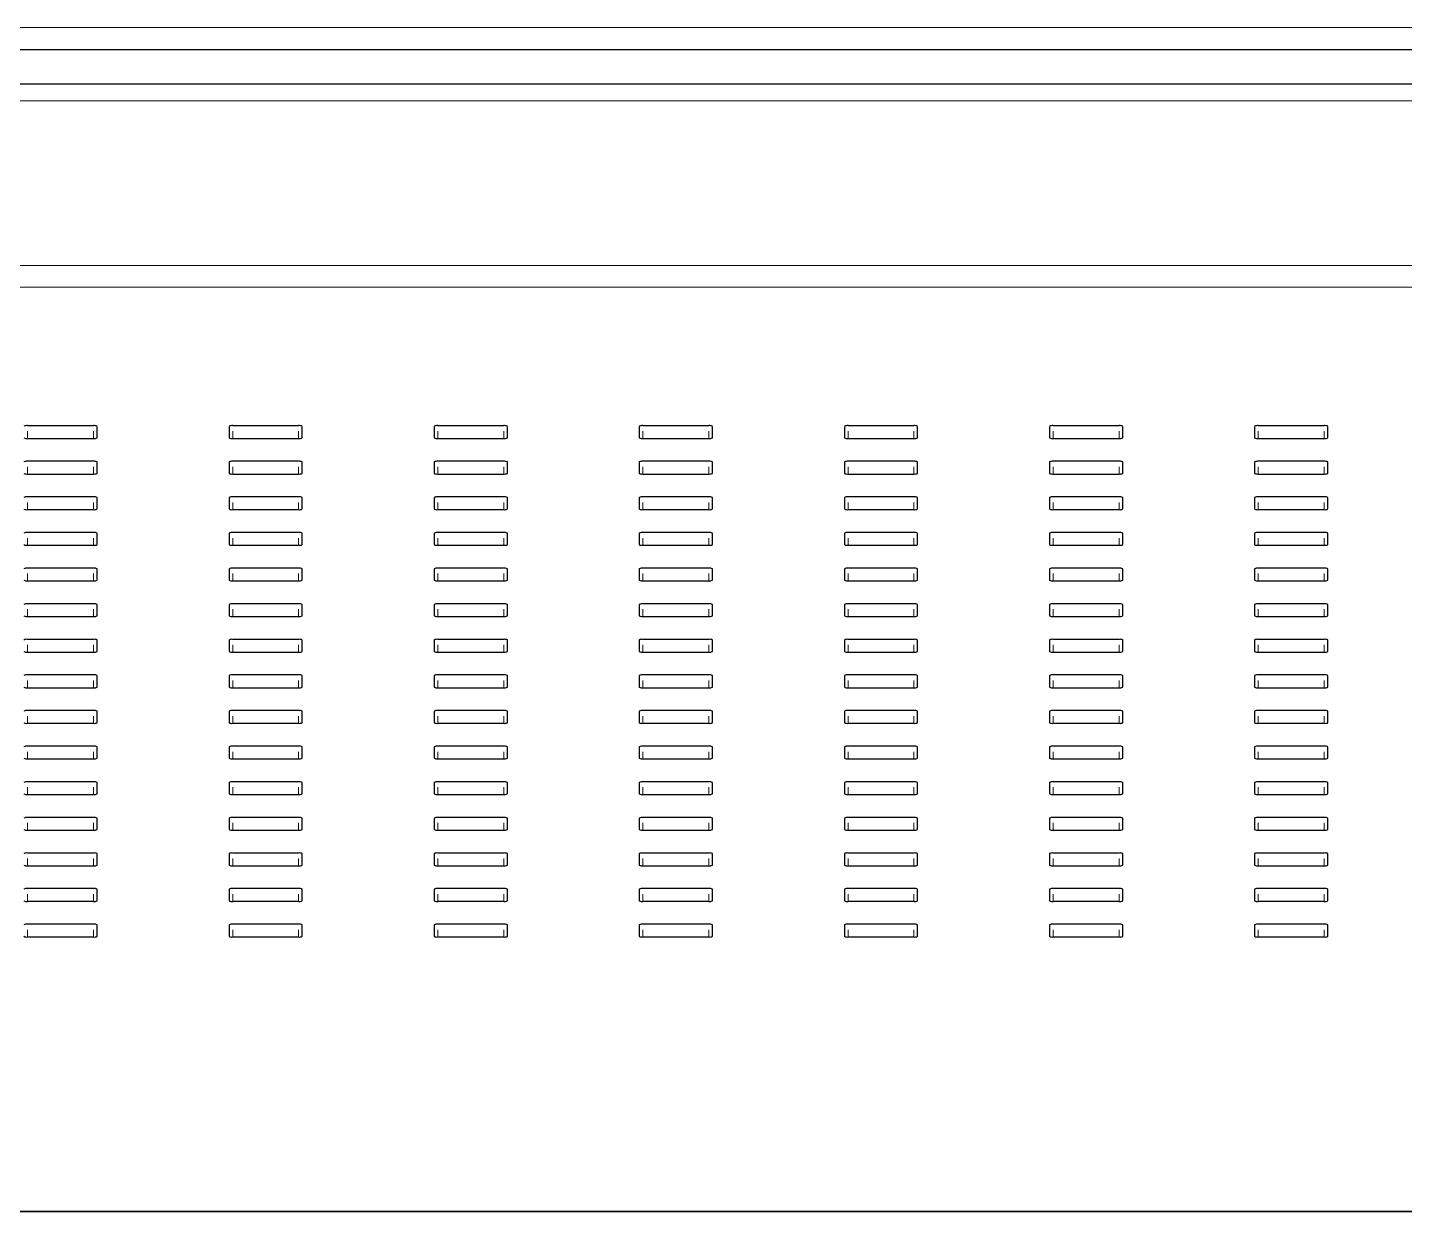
# Model space of a CAD drawing. Header units: millimetres. Extents: x -218071 to -203542, y 15363 to 51382.
# Drawn here: x -217779.16 to -217760.36, y 50530.42 to 50546.58 of the extents above; entities that cross this region are included whole.
import ezdxf

# ---------------------------------------------------------------- set-up
doc = ezdxf.new("R2010")
doc.units = ezdxf.units.MM
doc.header["$LTSCALE"] = 4
doc.layers.add('TPF-EQUIPEMENT', color=7, linetype='Continuous')

msp = doc.modelspace()

# ---------------------------------------------------------------- linework, layer by layer
at = {"layer": 'TPF-EQUIPEMENT', "color": 8, "linetype": 'Continuous', "lineweight": 18, "transparency": 33554671}
for p, q in [((-217796.206, 50546.581), (-217722.006, 50546.581)), ((-217796.556, 50545.581), (-217721.656, 50545.581)), ((-217796.556, 50543.332), (-217721.656, 50543.332)), ((-217796.556, 50543.037), (-217721.656, 50543.037)), ((-217779.156, 50541.069), (-217779.156, 50540.97)), ((-217778.256, 50541.069), (-217778.256, 50540.97)), ((-217776.356, 50541.069), (-217776.356, 50540.97)), ((-217775.456, 50541.069), (-217775.456, 50540.97)), ((-217773.556, 50541.069), (-217773.556, 50540.97)), ((-217772.656, 50541.069), (-217772.656, 50540.97)), ((-217770.756, 50541.069), (-217770.756, 50540.97)), ((-217769.856, 50541.069), (-217769.856, 50540.97)), ((-217767.956, 50541.069), (-217767.956, 50540.97)), ((-217767.056, 50541.069), (-217767.056, 50540.97)), ((-217765.156, 50541.069), (-217765.156, 50540.97)), ((-217764.256, 50541.069), (-217764.256, 50540.97)), ((-217762.356, 50541.069), (-217762.356, 50540.97)), ((-217761.456, 50541.069), (-217761.456, 50540.97)), ((-217779.156, 50540.583), (-217779.156, 50540.484)), ((-217778.256, 50540.583), (-217778.256, 50540.484)), ((-217776.356, 50540.583), (-217776.356, 50540.484)), ((-217775.456, 50540.583), (-217775.456, 50540.484)), ((-217773.556, 50540.583), (-217773.556, 50540.484)), ((-217772.656, 50540.583), (-217772.656, 50540.484)), ((-217770.756, 50540.583), (-217770.756, 50540.484)), ((-217769.856, 50540.583), (-217769.856, 50540.484)), ((-217767.956, 50540.583), (-217767.956, 50540.484)), ((-217767.056, 50540.583), (-217767.056, 50540.484)), ((-217765.156, 50540.583), (-217765.156, 50540.484)), ((-217764.256, 50540.583), (-217764.256, 50540.484)), ((-217762.356, 50540.583), (-217762.356, 50540.484)), ((-217761.456, 50540.583), (-217761.456, 50540.484)), ((-217779.156, 50540.096), (-217779.156, 50539.998)), ((-217778.256, 50540.096), (-217778.256, 50539.998)), ((-217776.356, 50540.096), (-217776.356, 50539.998)), ((-217775.456, 50540.096), (-217775.456, 50539.998)), ((-217773.556, 50540.096), (-217773.556, 50539.998)), ((-217772.656, 50540.096), (-217772.656, 50539.998)), ((-217770.756, 50540.096), (-217770.756, 50539.998)), ((-217769.856, 50540.096), (-217769.856, 50539.998)), ((-217767.956, 50540.096), (-217767.956, 50539.998)), ((-217767.056, 50540.096), (-217767.056, 50539.998)), ((-217765.156, 50540.096), (-217765.156, 50539.998)), ((-217764.256, 50540.096), (-217764.256, 50539.998)), ((-217762.356, 50540.096), (-217762.356, 50539.998)), ((-217761.456, 50540.096), (-217761.456, 50539.998)), ((-217779.156, 50539.61), (-217779.156, 50539.512)), ((-217778.256, 50539.61), (-217778.256, 50539.512)), ((-217776.356, 50539.61), (-217776.356, 50539.512)), ((-217775.456, 50539.61), (-217775.456, 50539.512)), ((-217773.556, 50539.61), (-217773.556, 50539.512)), ((-217772.656, 50539.61), (-217772.656, 50539.512)), ((-217770.756, 50539.61), (-217770.756, 50539.512)), ((-217769.856, 50539.61), (-217769.856, 50539.512)), ((-217767.956, 50539.61), (-217767.956, 50539.512)), ((-217767.056, 50539.61), (-217767.056, 50539.512)), ((-217765.156, 50539.61), (-217765.156, 50539.512)), ((-217764.256, 50539.61), (-217764.256, 50539.512)), ((-217762.356, 50539.61), (-217762.356, 50539.512)), ((-217761.456, 50539.61), (-217761.456, 50539.512)), ((-217779.156, 50539.124), (-217779.156, 50539.026)), ((-217778.256, 50539.124), (-217778.256, 50539.026)), ((-217776.356, 50539.124), (-217776.356, 50539.026)), ((-217775.456, 50539.124), (-217775.456, 50539.026)), ((-217773.556, 50539.124), (-217773.556, 50539.026)), ((-217772.656, 50539.124), (-217772.656, 50539.026)), ((-217770.756, 50539.124), (-217770.756, 50539.026)), ((-217769.856, 50539.124), (-217769.856, 50539.026)), ((-217767.956, 50539.124), (-217767.956, 50539.026)), ((-217767.056, 50539.124), (-217767.056, 50539.026)), ((-217765.156, 50539.124), (-217765.156, 50539.026)), ((-217764.256, 50539.124), (-217764.256, 50539.026)), ((-217762.356, 50539.124), (-217762.356, 50539.026)), ((-217761.456, 50539.124), (-217761.456, 50539.026)), ((-217779.156, 50538.638), (-217779.156, 50538.539)), ((-217778.256, 50538.638), (-217778.256, 50538.539)), ((-217776.356, 50538.638), (-217776.356, 50538.539)), ((-217775.456, 50538.638), (-217775.456, 50538.539)), ((-217773.556, 50538.638), (-217773.556, 50538.539)), ((-217772.656, 50538.638), (-217772.656, 50538.539)), ((-217770.756, 50538.638), (-217770.756, 50538.539)), ((-217769.856, 50538.638), (-217769.856, 50538.539)), ((-217767.956, 50538.638), (-217767.956, 50538.539)), ((-217767.056, 50538.638), (-217767.056, 50538.539)), ((-217765.156, 50538.638), (-217765.156, 50538.539)), ((-217764.256, 50538.638), (-217764.256, 50538.539)), ((-217762.356, 50538.638), (-217762.356, 50538.539)), ((-217761.456, 50538.638), (-217761.456, 50538.539)), ((-217779.156, 50538.152), (-217779.156, 50538.053)), ((-217778.256, 50538.152), (-217778.256, 50538.053)), ((-217776.356, 50538.152), (-217776.356, 50538.053)), ((-217775.456, 50538.152), (-217775.456, 50538.053)), ((-217773.556, 50538.152), (-217773.556, 50538.053)), ((-217772.656, 50538.152), (-217772.656, 50538.053)), ((-217770.756, 50538.152), (-217770.756, 50538.053)), ((-217769.856, 50538.152), (-217769.856, 50538.053)), ((-217767.956, 50538.152), (-217767.956, 50538.053)), ((-217767.056, 50538.152), (-217767.056, 50538.053)), ((-217765.156, 50538.152), (-217765.156, 50538.053)), ((-217764.256, 50538.152), (-217764.256, 50538.053)), ((-217762.356, 50538.152), (-217762.356, 50538.053)), ((-217761.456, 50538.152), (-217761.456, 50538.053)), ((-217779.156, 50537.665), (-217779.156, 50537.567)), ((-217778.256, 50537.665), (-217778.256, 50537.567)), ((-217776.356, 50537.665), (-217776.356, 50537.567)), ((-217775.456, 50537.665), (-217775.456, 50537.567)), ((-217773.556, 50537.665), (-217773.556, 50537.567)), ((-217772.656, 50537.665), (-217772.656, 50537.567)), ((-217770.756, 50537.665), (-217770.756, 50537.567)), ((-217769.856, 50537.665), (-217769.856, 50537.567)), ((-217767.956, 50537.665), (-217767.956, 50537.567)), ((-217767.056, 50537.665), (-217767.056, 50537.567)), ((-217765.156, 50537.665), (-217765.156, 50537.567)), ((-217764.256, 50537.665), (-217764.256, 50537.567)), ((-217762.356, 50537.665), (-217762.356, 50537.567)), ((-217761.456, 50537.665), (-217761.456, 50537.567)), ((-217779.156, 50537.179), (-217779.156, 50537.081)), ((-217778.256, 50537.179), (-217778.256, 50537.081)), ((-217776.356, 50537.179), (-217776.356, 50537.081)), ((-217775.456, 50537.179), (-217775.456, 50537.081)), ((-217773.556, 50537.179), (-217773.556, 50537.081)), ((-217772.656, 50537.179), (-217772.656, 50537.081)), ((-217770.756, 50537.179), (-217770.756, 50537.081)), ((-217769.856, 50537.179), (-217769.856, 50537.081)), ((-217767.956, 50537.179), (-217767.956, 50537.081)), ((-217767.056, 50537.179), (-217767.056, 50537.081)), ((-217765.156, 50537.179), (-217765.156, 50537.081)), ((-217764.256, 50537.179), (-217764.256, 50537.081)), ((-217762.356, 50537.179), (-217762.356, 50537.081)), ((-217761.456, 50537.179), (-217761.456, 50537.081)), ((-217779.156, 50536.693), (-217779.156, 50536.594)), ((-217778.256, 50536.693), (-217778.256, 50536.594)), ((-217776.356, 50536.693), (-217776.356, 50536.594)), ((-217775.456, 50536.693), (-217775.456, 50536.594)), ((-217773.556, 50536.693), (-217773.556, 50536.594)), ((-217772.656, 50536.693), (-217772.656, 50536.594)), ((-217770.756, 50536.693), (-217770.756, 50536.594)), ((-217769.856, 50536.693), (-217769.856, 50536.594)), ((-217767.956, 50536.693), (-217767.956, 50536.594)), ((-217767.056, 50536.693), (-217767.056, 50536.594)), ((-217765.156, 50536.693), (-217765.156, 50536.594)), ((-217764.256, 50536.693), (-217764.256, 50536.594)), ((-217762.356, 50536.693), (-217762.356, 50536.594)), ((-217761.456, 50536.693), (-217761.456, 50536.594)), ((-217779.156, 50536.207), (-217779.156, 50536.108)), ((-217778.256, 50536.207), (-217778.256, 50536.108)), ((-217776.356, 50536.207), (-217776.356, 50536.108)), ((-217775.456, 50536.207), (-217775.456, 50536.108)), ((-217773.556, 50536.207), (-217773.556, 50536.108)), ((-217772.656, 50536.207), (-217772.656, 50536.108)), ((-217770.756, 50536.207), (-217770.756, 50536.108)), ((-217769.856, 50536.207), (-217769.856, 50536.108)), ((-217767.956, 50536.207), (-217767.956, 50536.108)), ((-217767.056, 50536.207), (-217767.056, 50536.108)), ((-217765.156, 50536.207), (-217765.156, 50536.108)), ((-217764.256, 50536.207), (-217764.256, 50536.108)), ((-217762.356, 50536.207), (-217762.356, 50536.108)), ((-217761.456, 50536.207), (-217761.456, 50536.108)), ((-217779.156, 50535.721), (-217779.156, 50535.622)), ((-217778.256, 50535.721), (-217778.256, 50535.622)), ((-217776.356, 50535.721), (-217776.356, 50535.622)), ((-217775.456, 50535.721), (-217775.456, 50535.622)), ((-217773.556, 50535.721), (-217773.556, 50535.622)), ((-217772.656, 50535.721), (-217772.656, 50535.622)), ((-217770.756, 50535.721), (-217770.756, 50535.622)), ((-217769.856, 50535.721), (-217769.856, 50535.622)), ((-217767.956, 50535.721), (-217767.956, 50535.622)), ((-217767.056, 50535.721), (-217767.056, 50535.622)), ((-217765.156, 50535.721), (-217765.156, 50535.622)), ((-217764.256, 50535.721), (-217764.256, 50535.622)), ((-217762.356, 50535.721), (-217762.356, 50535.622)), ((-217761.456, 50535.721), (-217761.456, 50535.622)), ((-217779.156, 50535.234), (-217779.156, 50535.136)), ((-217778.256, 50535.234), (-217778.256, 50535.136)), ((-217776.356, 50535.234), (-217776.356, 50535.136)), ((-217775.456, 50535.234), (-217775.456, 50535.136)), ((-217773.556, 50535.234), (-217773.556, 50535.136)), ((-217772.656, 50535.234), (-217772.656, 50535.136)), ((-217770.756, 50535.234), (-217770.756, 50535.136)), ((-217769.856, 50535.234), (-217769.856, 50535.136)), ((-217767.956, 50535.234), (-217767.956, 50535.136)), ((-217767.056, 50535.234), (-217767.056, 50535.136)), ((-217765.156, 50535.234), (-217765.156, 50535.136)), ((-217764.256, 50535.234), (-217764.256, 50535.136)), ((-217762.356, 50535.234), (-217762.356, 50535.136)), ((-217761.456, 50535.234), (-217761.456, 50535.136)), ((-217779.156, 50534.748), (-217779.156, 50534.65)), ((-217778.256, 50534.748), (-217778.256, 50534.65)), ((-217776.356, 50534.748), (-217776.356, 50534.65)), ((-217775.456, 50534.748), (-217775.456, 50534.65)), ((-217773.556, 50534.748), (-217773.556, 50534.65)), ((-217772.656, 50534.748), (-217772.656, 50534.65)), ((-217770.756, 50534.748), (-217770.756, 50534.65)), ((-217769.856, 50534.748), (-217769.856, 50534.65)), ((-217767.956, 50534.748), (-217767.956, 50534.65)), ((-217767.056, 50534.748), (-217767.056, 50534.65)), ((-217765.156, 50534.748), (-217765.156, 50534.65)), ((-217764.256, 50534.748), (-217764.256, 50534.65)), ((-217762.356, 50534.748), (-217762.356, 50534.65)), ((-217761.456, 50534.748), (-217761.456, 50534.65)), ((-217779.156, 50534.262), (-217779.156, 50534.163)), ((-217778.256, 50534.262), (-217778.256, 50534.163)), ((-217776.356, 50534.262), (-217776.356, 50534.163)), ((-217775.456, 50534.262), (-217775.456, 50534.163)), ((-217773.556, 50534.262), (-217773.556, 50534.163)), ((-217772.656, 50534.262), (-217772.656, 50534.163)), ((-217770.756, 50534.262), (-217770.756, 50534.163)), ((-217769.856, 50534.262), (-217769.856, 50534.163)), ((-217767.956, 50534.262), (-217767.956, 50534.163)), ((-217767.056, 50534.262), (-217767.056, 50534.163)), ((-217765.156, 50534.262), (-217765.156, 50534.163)), ((-217764.256, 50534.262), (-217764.256, 50534.163)), ((-217762.356, 50534.262), (-217762.356, 50534.163)), ((-217761.456, 50534.262), (-217761.456, 50534.163)), ((-217796.556, 50530.42), (-217721.656, 50530.42))]:
    msp.add_line(p, q, dxfattribs=at)
at = {"layer": 'TPF-EQUIPEMENT', "color": 7, "linetype": 'Continuous', "lineweight": 25, "transparency": 33554671}
for p, q in [((-217796.342, 50546.281), (-217721.87, 50546.281)), ((-217721.656, 50545.806), (-217796.556, 50545.806)), ((-217778.256, 50541.144), (-217779.156, 50541.144)), ((-217778.206, 50540.979), (-217778.206, 50541.135)), ((-217776.406, 50541.135), (-217776.406, 50540.979)), ((-217775.456, 50541.144), (-217776.356, 50541.144)), ((-217775.406, 50540.979), (-217775.406, 50541.135)), ((-217773.606, 50541.135), (-217773.606, 50540.979)), ((-217772.656, 50541.144), (-217773.556, 50541.144)), ((-217772.606, 50540.979), (-217772.606, 50541.135)), ((-217770.806, 50541.135), (-217770.806, 50540.979)), ((-217769.856, 50541.144), (-217770.756, 50541.144)), ((-217769.806, 50540.979), (-217769.806, 50541.135)), ((-217768.006, 50541.135), (-217768.006, 50540.979)), ((-217767.056, 50541.144), (-217767.956, 50541.144)), ((-217767.006, 50540.979), (-217767.006, 50541.135)), ((-217765.206, 50541.135), (-217765.206, 50540.979)), ((-217764.256, 50541.144), (-217765.156, 50541.144)), ((-217764.206, 50540.979), (-217764.206, 50541.135)), ((-217762.406, 50541.135), (-217762.406, 50540.979)), ((-217761.456, 50541.144), (-217762.356, 50541.144)), ((-217761.406, 50540.979), (-217761.406, 50541.135)), ((-217779.156, 50540.97), (-217778.256, 50540.97)), ((-217776.356, 50540.97), (-217775.456, 50540.97)), ((-217773.556, 50540.97), (-217772.656, 50540.97)), ((-217770.756, 50540.97), (-217769.856, 50540.97)), ((-217767.956, 50540.97), (-217767.056, 50540.97)), ((-217765.156, 50540.97), (-217764.256, 50540.97)), ((-217762.356, 50540.97), (-217761.456, 50540.97)), ((-217778.256, 50540.658), (-217779.156, 50540.658)), ((-217778.206, 50540.493), (-217778.206, 50540.649)), ((-217776.406, 50540.649), (-217776.406, 50540.493)), ((-217775.456, 50540.658), (-217776.356, 50540.658)), ((-217775.406, 50540.493), (-217775.406, 50540.649)), ((-217773.606, 50540.649), (-217773.606, 50540.493)), ((-217772.656, 50540.658), (-217773.556, 50540.658)), ((-217772.606, 50540.493), (-217772.606, 50540.649)), ((-217770.806, 50540.649), (-217770.806, 50540.493)), ((-217769.856, 50540.658), (-217770.756, 50540.658)), ((-217769.806, 50540.493), (-217769.806, 50540.649)), ((-217768.006, 50540.649), (-217768.006, 50540.493)), ((-217767.056, 50540.658), (-217767.956, 50540.658)), ((-217767.006, 50540.493), (-217767.006, 50540.649)), ((-217765.206, 50540.649), (-217765.206, 50540.493)), ((-217764.256, 50540.658), (-217765.156, 50540.658)), ((-217764.206, 50540.493), (-217764.206, 50540.649)), ((-217762.406, 50540.649), (-217762.406, 50540.493)), ((-217761.456, 50540.658), (-217762.356, 50540.658)), ((-217761.406, 50540.493), (-217761.406, 50540.649)), ((-217779.156, 50540.484), (-217778.256, 50540.484)), ((-217776.356, 50540.484), (-217775.456, 50540.484)), ((-217773.556, 50540.484), (-217772.656, 50540.484)), ((-217770.756, 50540.484), (-217769.856, 50540.484)), ((-217767.956, 50540.484), (-217767.056, 50540.484)), ((-217765.156, 50540.484), (-217764.256, 50540.484)), ((-217762.356, 50540.484), (-217761.456, 50540.484)), ((-217778.256, 50540.172), (-217779.156, 50540.172)), ((-217778.206, 50540.007), (-217778.206, 50540.163)), ((-217776.406, 50540.163), (-217776.406, 50540.007)), ((-217775.456, 50540.172), (-217776.356, 50540.172)), ((-217775.406, 50540.007), (-217775.406, 50540.163)), ((-217773.606, 50540.163), (-217773.606, 50540.007)), ((-217772.656, 50540.172), (-217773.556, 50540.172)), ((-217772.606, 50540.007), (-217772.606, 50540.163)), ((-217770.806, 50540.163), (-217770.806, 50540.007)), ((-217769.856, 50540.172), (-217770.756, 50540.172)), ((-217769.806, 50540.007), (-217769.806, 50540.163)), ((-217768.006, 50540.163), (-217768.006, 50540.007)), ((-217767.056, 50540.172), (-217767.956, 50540.172)), ((-217767.006, 50540.007), (-217767.006, 50540.163)), ((-217765.206, 50540.163), (-217765.206, 50540.007)), ((-217764.256, 50540.172), (-217765.156, 50540.172)), ((-217764.206, 50540.007), (-217764.206, 50540.163)), ((-217762.406, 50540.163), (-217762.406, 50540.007)), ((-217761.456, 50540.172), (-217762.356, 50540.172)), ((-217761.406, 50540.007), (-217761.406, 50540.163)), ((-217779.156, 50539.998), (-217778.256, 50539.998)), ((-217776.356, 50539.998), (-217775.456, 50539.998)), ((-217773.556, 50539.998), (-217772.656, 50539.998)), ((-217770.756, 50539.998), (-217769.856, 50539.998)), ((-217767.956, 50539.998), (-217767.056, 50539.998)), ((-217765.156, 50539.998), (-217764.256, 50539.998)), ((-217762.356, 50539.998), (-217761.456, 50539.998)), ((-217778.256, 50539.685), (-217779.156, 50539.685)), ((-217778.206, 50539.52), (-217778.206, 50539.677)), ((-217776.406, 50539.677), (-217776.406, 50539.52)), ((-217775.456, 50539.685), (-217776.356, 50539.685)), ((-217775.406, 50539.52), (-217775.406, 50539.677)), ((-217773.606, 50539.677), (-217773.606, 50539.52)), ((-217772.656, 50539.685), (-217773.556, 50539.685)), ((-217772.606, 50539.52), (-217772.606, 50539.677)), ((-217770.806, 50539.677), (-217770.806, 50539.52)), ((-217769.856, 50539.685), (-217770.756, 50539.685)), ((-217769.806, 50539.52), (-217769.806, 50539.677)), ((-217768.006, 50539.677), (-217768.006, 50539.52)), ((-217767.056, 50539.685), (-217767.956, 50539.685)), ((-217767.006, 50539.52), (-217767.006, 50539.677)), ((-217765.206, 50539.677), (-217765.206, 50539.52)), ((-217764.256, 50539.685), (-217765.156, 50539.685)), ((-217764.206, 50539.52), (-217764.206, 50539.677)), ((-217762.406, 50539.677), (-217762.406, 50539.52)), ((-217761.456, 50539.685), (-217762.356, 50539.685)), ((-217761.406, 50539.52), (-217761.406, 50539.677)), ((-217779.156, 50539.512), (-217778.256, 50539.512)), ((-217776.356, 50539.512), (-217775.456, 50539.512)), ((-217773.556, 50539.512), (-217772.656, 50539.512)), ((-217770.756, 50539.512), (-217769.856, 50539.512)), ((-217767.956, 50539.512), (-217767.056, 50539.512)), ((-217765.156, 50539.512), (-217764.256, 50539.512)), ((-217762.356, 50539.512), (-217761.456, 50539.512)), ((-217778.256, 50539.199), (-217779.156, 50539.199)), ((-217778.206, 50539.034), (-217778.206, 50539.19)), ((-217776.406, 50539.19), (-217776.406, 50539.034)), ((-217775.456, 50539.199), (-217776.356, 50539.199)), ((-217775.406, 50539.034), (-217775.406, 50539.19)), ((-217773.606, 50539.19), (-217773.606, 50539.034)), ((-217772.656, 50539.199), (-217773.556, 50539.199)), ((-217772.606, 50539.034), (-217772.606, 50539.19)), ((-217770.806, 50539.19), (-217770.806, 50539.034)), ((-217769.856, 50539.199), (-217770.756, 50539.199)), ((-217769.806, 50539.034), (-217769.806, 50539.19)), ((-217768.006, 50539.19), (-217768.006, 50539.034)), ((-217767.056, 50539.199), (-217767.956, 50539.199)), ((-217767.006, 50539.034), (-217767.006, 50539.19)), ((-217765.206, 50539.19), (-217765.206, 50539.034)), ((-217764.256, 50539.199), (-217765.156, 50539.199)), ((-217764.206, 50539.034), (-217764.206, 50539.19)), ((-217762.406, 50539.19), (-217762.406, 50539.034)), ((-217761.456, 50539.199), (-217762.356, 50539.199)), ((-217761.406, 50539.034), (-217761.406, 50539.19)), ((-217779.156, 50539.026), (-217778.256, 50539.026)), ((-217776.356, 50539.026), (-217775.456, 50539.026)), ((-217773.556, 50539.026), (-217772.656, 50539.026)), ((-217770.756, 50539.026), (-217769.856, 50539.026)), ((-217767.956, 50539.026), (-217767.056, 50539.026)), ((-217765.156, 50539.026), (-217764.256, 50539.026)), ((-217762.356, 50539.026), (-217761.456, 50539.026)), ((-217778.256, 50538.713), (-217779.156, 50538.713)), ((-217778.206, 50538.548), (-217778.206, 50538.704)), ((-217776.406, 50538.704), (-217776.406, 50538.548)), ((-217775.456, 50538.713), (-217776.356, 50538.713)), ((-217775.406, 50538.548), (-217775.406, 50538.704)), ((-217773.606, 50538.704), (-217773.606, 50538.548)), ((-217772.656, 50538.713), (-217773.556, 50538.713)), ((-217772.606, 50538.548), (-217772.606, 50538.704)), ((-217770.806, 50538.704), (-217770.806, 50538.548)), ((-217769.856, 50538.713), (-217770.756, 50538.713)), ((-217769.806, 50538.548), (-217769.806, 50538.704)), ((-217768.006, 50538.704), (-217768.006, 50538.548)), ((-217767.056, 50538.713), (-217767.956, 50538.713)), ((-217767.006, 50538.548), (-217767.006, 50538.704)), ((-217765.206, 50538.704), (-217765.206, 50538.548)), ((-217764.256, 50538.713), (-217765.156, 50538.713)), ((-217764.206, 50538.548), (-217764.206, 50538.704)), ((-217762.406, 50538.704), (-217762.406, 50538.548)), ((-217761.456, 50538.713), (-217762.356, 50538.713)), ((-217761.406, 50538.548), (-217761.406, 50538.704)), ((-217779.156, 50538.539), (-217778.256, 50538.539)), ((-217776.356, 50538.539), (-217775.456, 50538.539)), ((-217773.556, 50538.539), (-217772.656, 50538.539)), ((-217770.756, 50538.539), (-217769.856, 50538.539)), ((-217767.956, 50538.539), (-217767.056, 50538.539)), ((-217765.156, 50538.539), (-217764.256, 50538.539)), ((-217762.356, 50538.539), (-217761.456, 50538.539)), ((-217778.256, 50538.227), (-217779.156, 50538.227)), ((-217778.206, 50538.062), (-217778.206, 50538.218)), ((-217776.406, 50538.218), (-217776.406, 50538.062)), ((-217775.456, 50538.227), (-217776.356, 50538.227)), ((-217775.406, 50538.062), (-217775.406, 50538.218)), ((-217773.606, 50538.218), (-217773.606, 50538.062)), ((-217772.656, 50538.227), (-217773.556, 50538.227)), ((-217772.606, 50538.062), (-217772.606, 50538.218)), ((-217770.806, 50538.218), (-217770.806, 50538.062)), ((-217769.856, 50538.227), (-217770.756, 50538.227)), ((-217769.806, 50538.062), (-217769.806, 50538.218)), ((-217768.006, 50538.218), (-217768.006, 50538.062)), ((-217767.056, 50538.227), (-217767.956, 50538.227)), ((-217767.006, 50538.062), (-217767.006, 50538.218)), ((-217765.206, 50538.218), (-217765.206, 50538.062)), ((-217764.256, 50538.227), (-217765.156, 50538.227)), ((-217764.206, 50538.062), (-217764.206, 50538.218)), ((-217762.406, 50538.218), (-217762.406, 50538.062)), ((-217761.456, 50538.227), (-217762.356, 50538.227)), ((-217761.406, 50538.062), (-217761.406, 50538.218)), ((-217779.156, 50538.053), (-217778.256, 50538.053)), ((-217776.356, 50538.053), (-217775.456, 50538.053)), ((-217773.556, 50538.053), (-217772.656, 50538.053)), ((-217770.756, 50538.053), (-217769.856, 50538.053)), ((-217767.956, 50538.053), (-217767.056, 50538.053)), ((-217765.156, 50538.053), (-217764.256, 50538.053)), ((-217762.356, 50538.053), (-217761.456, 50538.053)), ((-217778.256, 50537.741), (-217779.156, 50537.741)), ((-217779.156, 50537.567), (-217778.256, 50537.567)), ((-217778.206, 50537.576), (-217778.206, 50537.732)), ((-217776.406, 50537.732), (-217776.406, 50537.576)), ((-217775.456, 50537.741), (-217776.356, 50537.741)), ((-217776.356, 50537.567), (-217775.456, 50537.567)), ((-217775.406, 50537.576), (-217775.406, 50537.732)), ((-217773.606, 50537.732), (-217773.606, 50537.576)), ((-217772.656, 50537.741), (-217773.556, 50537.741)), ((-217773.556, 50537.567), (-217772.656, 50537.567)), ((-217772.606, 50537.576), (-217772.606, 50537.732)), ((-217770.806, 50537.732), (-217770.806, 50537.576)), ((-217769.856, 50537.741), (-217770.756, 50537.741)), ((-217770.756, 50537.567), (-217769.856, 50537.567)), ((-217769.806, 50537.576), (-217769.806, 50537.732)), ((-217768.006, 50537.732), (-217768.006, 50537.576)), ((-217767.056, 50537.741), (-217767.956, 50537.741)), ((-217767.956, 50537.567), (-217767.056, 50537.567)), ((-217767.006, 50537.576), (-217767.006, 50537.732)), ((-217765.206, 50537.732), (-217765.206, 50537.576)), ((-217764.256, 50537.741), (-217765.156, 50537.741)), ((-217765.156, 50537.567), (-217764.256, 50537.567)), ((-217764.206, 50537.576), (-217764.206, 50537.732)), ((-217762.406, 50537.732), (-217762.406, 50537.576)), ((-217761.456, 50537.741), (-217762.356, 50537.741)), ((-217762.356, 50537.567), (-217761.456, 50537.567)), ((-217761.406, 50537.576), (-217761.406, 50537.732)), ((-217778.256, 50537.254), (-217779.156, 50537.254)), ((-217778.206, 50537.089), (-217778.206, 50537.246)), ((-217776.406, 50537.246), (-217776.406, 50537.089)), ((-217775.456, 50537.254), (-217776.356, 50537.254)), ((-217775.406, 50537.089), (-217775.406, 50537.246)), ((-217773.606, 50537.246), (-217773.606, 50537.089)), ((-217772.656, 50537.254), (-217773.556, 50537.254)), ((-217772.606, 50537.089), (-217772.606, 50537.246)), ((-217770.806, 50537.246), (-217770.806, 50537.089)), ((-217769.856, 50537.254), (-217770.756, 50537.254)), ((-217769.806, 50537.089), (-217769.806, 50537.246)), ((-217768.006, 50537.246), (-217768.006, 50537.089)), ((-217767.056, 50537.254), (-217767.956, 50537.254)), ((-217767.006, 50537.089), (-217767.006, 50537.246)), ((-217765.206, 50537.246), (-217765.206, 50537.089)), ((-217764.256, 50537.254), (-217765.156, 50537.254)), ((-217764.206, 50537.089), (-217764.206, 50537.246)), ((-217762.406, 50537.246), (-217762.406, 50537.089)), ((-217761.456, 50537.254), (-217762.356, 50537.254)), ((-217761.406, 50537.089), (-217761.406, 50537.246)), ((-217779.156, 50537.081), (-217778.256, 50537.081)), ((-217776.356, 50537.081), (-217775.456, 50537.081)), ((-217773.556, 50537.081), (-217772.656, 50537.081)), ((-217770.756, 50537.081), (-217769.856, 50537.081)), ((-217767.956, 50537.081), (-217767.056, 50537.081)), ((-217765.156, 50537.081), (-217764.256, 50537.081)), ((-217762.356, 50537.081), (-217761.456, 50537.081)), ((-217778.256, 50536.768), (-217779.156, 50536.768)), ((-217778.206, 50536.603), (-217778.206, 50536.759)), ((-217776.406, 50536.759), (-217776.406, 50536.603)), ((-217775.456, 50536.768), (-217776.356, 50536.768)), ((-217775.406, 50536.603), (-217775.406, 50536.759)), ((-217773.606, 50536.759), (-217773.606, 50536.603)), ((-217772.656, 50536.768), (-217773.556, 50536.768)), ((-217772.606, 50536.603), (-217772.606, 50536.759)), ((-217770.806, 50536.759), (-217770.806, 50536.603)), ((-217769.856, 50536.768), (-217770.756, 50536.768)), ((-217769.806, 50536.603), (-217769.806, 50536.759)), ((-217768.006, 50536.759), (-217768.006, 50536.603)), ((-217767.056, 50536.768), (-217767.956, 50536.768)), ((-217767.006, 50536.603), (-217767.006, 50536.759)), ((-217765.206, 50536.759), (-217765.206, 50536.603)), ((-217764.256, 50536.768), (-217765.156, 50536.768)), ((-217764.206, 50536.603), (-217764.206, 50536.759)), ((-217762.406, 50536.759), (-217762.406, 50536.603)), ((-217761.456, 50536.768), (-217762.356, 50536.768)), ((-217761.406, 50536.603), (-217761.406, 50536.759)), ((-217779.156, 50536.594), (-217778.256, 50536.594)), ((-217776.356, 50536.594), (-217775.456, 50536.594)), ((-217773.556, 50536.594), (-217772.656, 50536.594)), ((-217770.756, 50536.594), (-217769.856, 50536.594)), ((-217767.956, 50536.594), (-217767.056, 50536.594)), ((-217765.156, 50536.594), (-217764.256, 50536.594)), ((-217762.356, 50536.594), (-217761.456, 50536.594)), ((-217778.256, 50536.282), (-217779.156, 50536.282)), ((-217778.206, 50536.117), (-217778.206, 50536.273)), ((-217776.406, 50536.273), (-217776.406, 50536.117)), ((-217775.456, 50536.282), (-217776.356, 50536.282)), ((-217775.406, 50536.117), (-217775.406, 50536.273)), ((-217773.606, 50536.273), (-217773.606, 50536.117)), ((-217772.656, 50536.282), (-217773.556, 50536.282)), ((-217772.606, 50536.117), (-217772.606, 50536.273)), ((-217770.806, 50536.273), (-217770.806, 50536.117)), ((-217769.856, 50536.282), (-217770.756, 50536.282)), ((-217769.806, 50536.117), (-217769.806, 50536.273)), ((-217768.006, 50536.273), (-217768.006, 50536.117)), ((-217767.056, 50536.282), (-217767.956, 50536.282)), ((-217767.006, 50536.117), (-217767.006, 50536.273)), ((-217765.206, 50536.273), (-217765.206, 50536.117)), ((-217764.256, 50536.282), (-217765.156, 50536.282)), ((-217764.206, 50536.117), (-217764.206, 50536.273)), ((-217762.406, 50536.273), (-217762.406, 50536.117)), ((-217761.456, 50536.282), (-217762.356, 50536.282)), ((-217761.406, 50536.117), (-217761.406, 50536.273)), ((-217779.156, 50536.108), (-217778.256, 50536.108)), ((-217776.356, 50536.108), (-217775.456, 50536.108)), ((-217773.556, 50536.108), (-217772.656, 50536.108)), ((-217770.756, 50536.108), (-217769.856, 50536.108)), ((-217767.956, 50536.108), (-217767.056, 50536.108)), ((-217765.156, 50536.108), (-217764.256, 50536.108)), ((-217762.356, 50536.108), (-217761.456, 50536.108)), ((-217778.256, 50535.796), (-217779.156, 50535.796)), ((-217778.206, 50535.631), (-217778.206, 50535.787)), ((-217776.406, 50535.787), (-217776.406, 50535.631)), ((-217775.456, 50535.796), (-217776.356, 50535.796)), ((-217775.406, 50535.631), (-217775.406, 50535.787)), ((-217773.606, 50535.787), (-217773.606, 50535.631)), ((-217772.656, 50535.796), (-217773.556, 50535.796)), ((-217772.606, 50535.631), (-217772.606, 50535.787)), ((-217770.806, 50535.787), (-217770.806, 50535.631)), ((-217769.856, 50535.796), (-217770.756, 50535.796)), ((-217769.806, 50535.631), (-217769.806, 50535.787)), ((-217768.006, 50535.787), (-217768.006, 50535.631)), ((-217767.056, 50535.796), (-217767.956, 50535.796)), ((-217767.006, 50535.631), (-217767.006, 50535.787)), ((-217765.206, 50535.787), (-217765.206, 50535.631)), ((-217764.256, 50535.796), (-217765.156, 50535.796)), ((-217764.206, 50535.631), (-217764.206, 50535.787)), ((-217762.406, 50535.787), (-217762.406, 50535.631)), ((-217761.456, 50535.796), (-217762.356, 50535.796)), ((-217761.406, 50535.631), (-217761.406, 50535.787)), ((-217779.156, 50535.622), (-217778.256, 50535.622)), ((-217776.356, 50535.622), (-217775.456, 50535.622)), ((-217773.556, 50535.622), (-217772.656, 50535.622)), ((-217770.756, 50535.622), (-217769.856, 50535.622)), ((-217767.956, 50535.622), (-217767.056, 50535.622)), ((-217765.156, 50535.622), (-217764.256, 50535.622)), ((-217762.356, 50535.622), (-217761.456, 50535.622)), ((-217778.256, 50535.309), (-217779.156, 50535.309)), ((-217778.206, 50535.144), (-217778.206, 50535.301)), ((-217776.406, 50535.301), (-217776.406, 50535.144)), ((-217775.456, 50535.309), (-217776.356, 50535.309)), ((-217775.406, 50535.144), (-217775.406, 50535.301)), ((-217773.606, 50535.301), (-217773.606, 50535.144)), ((-217772.656, 50535.309), (-217773.556, 50535.309)), ((-217772.606, 50535.144), (-217772.606, 50535.301)), ((-217770.806, 50535.301), (-217770.806, 50535.144)), ((-217769.856, 50535.309), (-217770.756, 50535.309)), ((-217769.806, 50535.144), (-217769.806, 50535.301)), ((-217768.006, 50535.301), (-217768.006, 50535.144)), ((-217767.056, 50535.309), (-217767.956, 50535.309)), ((-217767.006, 50535.144), (-217767.006, 50535.301)), ((-217765.206, 50535.301), (-217765.206, 50535.144)), ((-217764.256, 50535.309), (-217765.156, 50535.309)), ((-217764.206, 50535.144), (-217764.206, 50535.301)), ((-217762.406, 50535.301), (-217762.406, 50535.144)), ((-217761.456, 50535.309), (-217762.356, 50535.309)), ((-217761.406, 50535.144), (-217761.406, 50535.301)), ((-217779.156, 50535.136), (-217778.256, 50535.136)), ((-217776.356, 50535.136), (-217775.456, 50535.136)), ((-217773.556, 50535.136), (-217772.656, 50535.136)), ((-217770.756, 50535.136), (-217769.856, 50535.136)), ((-217767.956, 50535.136), (-217767.056, 50535.136)), ((-217765.156, 50535.136), (-217764.256, 50535.136)), ((-217762.356, 50535.136), (-217761.456, 50535.136)), ((-217778.256, 50534.823), (-217779.156, 50534.823)), ((-217778.206, 50534.658), (-217778.206, 50534.815)), ((-217776.406, 50534.815), (-217776.406, 50534.658)), ((-217775.456, 50534.823), (-217776.356, 50534.823)), ((-217775.406, 50534.658), (-217775.406, 50534.815)), ((-217773.606, 50534.815), (-217773.606, 50534.658)), ((-217772.656, 50534.823), (-217773.556, 50534.823)), ((-217772.606, 50534.658), (-217772.606, 50534.815)), ((-217770.806, 50534.815), (-217770.806, 50534.658)), ((-217769.856, 50534.823), (-217770.756, 50534.823)), ((-217769.806, 50534.658), (-217769.806, 50534.815)), ((-217768.006, 50534.815), (-217768.006, 50534.658)), ((-217767.056, 50534.823), (-217767.956, 50534.823)), ((-217767.006, 50534.658), (-217767.006, 50534.815)), ((-217765.206, 50534.815), (-217765.206, 50534.658)), ((-217764.256, 50534.823), (-217765.156, 50534.823)), ((-217764.206, 50534.658), (-217764.206, 50534.815)), ((-217762.406, 50534.815), (-217762.406, 50534.658)), ((-217761.456, 50534.823), (-217762.356, 50534.823)), ((-217761.406, 50534.658), (-217761.406, 50534.815)), ((-217779.156, 50534.65), (-217778.256, 50534.65)), ((-217776.356, 50534.65), (-217775.456, 50534.65)), ((-217773.556, 50534.65), (-217772.656, 50534.65)), ((-217770.756, 50534.65), (-217769.856, 50534.65)), ((-217767.956, 50534.65), (-217767.056, 50534.65)), ((-217765.156, 50534.65), (-217764.256, 50534.65)), ((-217762.356, 50534.65), (-217761.456, 50534.65)), ((-217778.256, 50534.337), (-217779.156, 50534.337)), ((-217778.206, 50534.172), (-217778.206, 50534.328)), ((-217776.406, 50534.328), (-217776.406, 50534.172)), ((-217775.456, 50534.337), (-217776.356, 50534.337)), ((-217775.406, 50534.172), (-217775.406, 50534.328)), ((-217773.606, 50534.328), (-217773.606, 50534.172)), ((-217772.656, 50534.337), (-217773.556, 50534.337)), ((-217772.606, 50534.172), (-217772.606, 50534.328)), ((-217770.806, 50534.328), (-217770.806, 50534.172)), ((-217769.856, 50534.337), (-217770.756, 50534.337)), ((-217769.806, 50534.172), (-217769.806, 50534.328)), ((-217768.006, 50534.328), (-217768.006, 50534.172)), ((-217767.056, 50534.337), (-217767.956, 50534.337)), ((-217767.006, 50534.172), (-217767.006, 50534.328)), ((-217765.206, 50534.328), (-217765.206, 50534.172)), ((-217764.256, 50534.337), (-217765.156, 50534.337)), ((-217764.206, 50534.172), (-217764.206, 50534.328)), ((-217762.406, 50534.328), (-217762.406, 50534.172)), ((-217761.456, 50534.337), (-217762.356, 50534.337)), ((-217761.406, 50534.172), (-217761.406, 50534.328)), ((-217779.156, 50534.163), (-217778.256, 50534.163)), ((-217776.356, 50534.163), (-217775.456, 50534.163)), ((-217773.556, 50534.163), (-217772.656, 50534.163)), ((-217770.756, 50534.163), (-217769.856, 50534.163)), ((-217767.956, 50534.163), (-217767.056, 50534.163)), ((-217765.156, 50534.163), (-217764.256, 50534.163)), ((-217762.356, 50534.163), (-217761.456, 50534.163)), ((-217796.556, 50530.415), (-217721.656, 50530.415))]:
    msp.add_line(p, q, dxfattribs=at)
for centre, start, end in [((-217779.168, 50541.066), 81.2205, 118.4816), ((-217778.244, 50541.066), 61.5184, 98.7795), ((-217776.368, 50541.066), 81.2205, 118.4816), ((-217775.444, 50541.066), 61.5184, 98.7795), ((-217773.568, 50541.066), 81.2205, 118.4816), ((-217772.644, 50541.066), 61.5184, 98.7795), ((-217770.768, 50541.066), 81.2205, 118.4816), ((-217769.844, 50541.066), 61.5184, 98.7795), ((-217767.968, 50541.066), 81.2205, 118.4816), ((-217767.044, 50541.066), 61.5184, 98.7795), ((-217765.168, 50541.066), 81.2205, 118.4816), ((-217764.244, 50541.066), 61.5184, 98.7795), ((-217762.368, 50541.066), 81.2205, 118.4816), ((-217761.444, 50541.066), 61.5184, 98.7795), ((-217779.168, 50541.049), 241.5184, 278.7795), ((-217778.244, 50541.049), 261.2205, 298.4816), ((-217776.368, 50541.049), 241.5184, 278.7795), ((-217775.444, 50541.049), 261.2205, 298.4816), ((-217773.568, 50541.049), 241.5184, 278.7795), ((-217772.644, 50541.049), 261.2205, 298.4816), ((-217770.768, 50541.049), 241.5184, 278.7795), ((-217769.844, 50541.049), 261.2205, 298.4816), ((-217767.968, 50541.049), 241.5184, 278.7795), ((-217767.044, 50541.049), 261.2205, 298.4816), ((-217765.168, 50541.049), 241.5184, 278.7795), ((-217764.244, 50541.049), 261.2205, 298.4816), ((-217762.368, 50541.049), 241.5184, 278.7795), ((-217761.444, 50541.049), 261.2205, 298.4816), ((-217779.168, 50540.579), 81.2205, 118.4816), ((-217778.244, 50540.579), 61.5184, 98.7795), ((-217776.368, 50540.579), 81.2205, 118.4816), ((-217775.444, 50540.579), 61.5184, 98.7795), ((-217773.568, 50540.579), 81.2205, 118.4816), ((-217772.644, 50540.579), 61.5184, 98.7795), ((-217770.768, 50540.579), 81.2205, 118.4816), ((-217769.844, 50540.579), 61.5184, 98.7795), ((-217767.968, 50540.579), 81.2205, 118.4816), ((-217767.044, 50540.579), 61.5184, 98.7795), ((-217765.168, 50540.579), 81.2205, 118.4816), ((-217764.244, 50540.579), 61.5184, 98.7795), ((-217762.368, 50540.579), 81.2205, 118.4816), ((-217761.444, 50540.579), 61.5184, 98.7795), ((-217779.168, 50540.563), 241.5184, 278.7795), ((-217778.244, 50540.563), 261.2205, 298.4816), ((-217776.368, 50540.563), 241.5184, 278.7795), ((-217775.444, 50540.563), 261.2205, 298.4816), ((-217773.568, 50540.563), 241.5184, 278.7795), ((-217772.644, 50540.563), 261.2205, 298.4816), ((-217770.768, 50540.563), 241.5184, 278.7795), ((-217769.844, 50540.563), 261.2205, 298.4816), ((-217767.968, 50540.563), 241.5184, 278.7795), ((-217767.044, 50540.563), 261.2205, 298.4816), ((-217765.168, 50540.563), 241.5184, 278.7795), ((-217764.244, 50540.563), 261.2205, 298.4816), ((-217762.368, 50540.563), 241.5184, 278.7795), ((-217761.444, 50540.563), 261.2205, 298.4816), ((-217779.168, 50540.093), 81.2205, 118.4816), ((-217779.168, 50540.076), 241.5184, 278.7795), ((-217778.244, 50540.093), 61.5184, 98.7795), ((-217778.244, 50540.076), 261.2205, 298.4816), ((-217776.368, 50540.093), 81.2205, 118.4816), ((-217776.368, 50540.076), 241.5184, 278.7795), ((-217775.444, 50540.093), 61.5184, 98.7795), ((-217775.444, 50540.076), 261.2205, 298.4816), ((-217773.568, 50540.093), 81.2205, 118.4816), ((-217773.568, 50540.076), 241.5184, 278.7795), ((-217772.644, 50540.093), 61.5184, 98.7795), ((-217772.644, 50540.076), 261.2205, 298.4816), ((-217770.768, 50540.093), 81.2205, 118.4816), ((-217770.768, 50540.076), 241.5184, 278.7795), ((-217769.844, 50540.093), 61.5184, 98.7795), ((-217769.844, 50540.076), 261.2205, 298.4816), ((-217767.968, 50540.093), 81.2205, 118.4816), ((-217767.968, 50540.076), 241.5184, 278.7795), ((-217767.044, 50540.093), 61.5184, 98.7795), ((-217767.044, 50540.076), 261.2205, 298.4816), ((-217765.168, 50540.093), 81.2205, 118.4816), ((-217765.168, 50540.076), 241.5184, 278.7795), ((-217764.244, 50540.093), 61.5184, 98.7795), ((-217764.244, 50540.076), 261.2205, 298.4816), ((-217762.368, 50540.093), 81.2205, 118.4816), ((-217762.368, 50540.076), 241.5184, 278.7795), ((-217761.444, 50540.093), 61.5184, 98.7795), ((-217761.444, 50540.076), 261.2205, 298.4816), ((-217779.168, 50539.607), 81.2205, 118.4816), ((-217778.244, 50539.607), 61.5184, 98.7795), ((-217776.368, 50539.607), 81.2205, 118.4816), ((-217775.444, 50539.607), 61.5184, 98.7795), ((-217773.568, 50539.607), 81.2205, 118.4816), ((-217772.644, 50539.607), 61.5184, 98.7795), ((-217770.768, 50539.607), 81.2205, 118.4816), ((-217769.844, 50539.607), 61.5184, 98.7795), ((-217767.968, 50539.607), 81.2205, 118.4816), ((-217767.044, 50539.607), 61.5184, 98.7795), ((-217765.168, 50539.607), 81.2205, 118.4816), ((-217764.244, 50539.607), 61.5184, 98.7795), ((-217762.368, 50539.607), 81.2205, 118.4816), ((-217761.444, 50539.607), 61.5184, 98.7795), ((-217779.168, 50539.59), 241.5184, 278.7795), ((-217778.244, 50539.59), 261.2205, 298.4816), ((-217776.368, 50539.59), 241.5184, 278.7795), ((-217775.444, 50539.59), 261.2205, 298.4816), ((-217773.568, 50539.59), 241.5184, 278.7795), ((-217772.644, 50539.59), 261.2205, 298.4816), ((-217770.768, 50539.59), 241.5184, 278.7795), ((-217769.844, 50539.59), 261.2205, 298.4816), ((-217767.968, 50539.59), 241.5184, 278.7795), ((-217767.044, 50539.59), 261.2205, 298.4816), ((-217765.168, 50539.59), 241.5184, 278.7795), ((-217764.244, 50539.59), 261.2205, 298.4816), ((-217762.368, 50539.59), 241.5184, 278.7795), ((-217761.444, 50539.59), 261.2205, 298.4816), ((-217779.168, 50539.121), 81.2205, 118.4816), ((-217778.244, 50539.121), 61.5184, 98.7795), ((-217776.368, 50539.121), 81.2205, 118.4816), ((-217775.444, 50539.121), 61.5184, 98.7795), ((-217773.568, 50539.121), 81.2205, 118.4816), ((-217772.644, 50539.121), 61.5184, 98.7795), ((-217770.768, 50539.121), 81.2205, 118.4816), ((-217769.844, 50539.121), 61.5184, 98.7795), ((-217767.968, 50539.121), 81.2205, 118.4816), ((-217767.044, 50539.121), 61.5184, 98.7795), ((-217765.168, 50539.121), 81.2205, 118.4816), ((-217764.244, 50539.121), 61.5184, 98.7795), ((-217762.368, 50539.121), 81.2205, 118.4816), ((-217761.444, 50539.121), 61.5184, 98.7795), ((-217779.168, 50539.104), 241.5184, 278.7795), ((-217778.244, 50539.104), 261.2205, 298.4816), ((-217776.368, 50539.104), 241.5184, 278.7795), ((-217775.444, 50539.104), 261.2205, 298.4816), ((-217773.568, 50539.104), 241.5184, 278.7795), ((-217772.644, 50539.104), 261.2205, 298.4816), ((-217770.768, 50539.104), 241.5184, 278.7795), ((-217769.844, 50539.104), 261.2205, 298.4816), ((-217767.968, 50539.104), 241.5184, 278.7795), ((-217767.044, 50539.104), 261.2205, 298.4816), ((-217765.168, 50539.104), 241.5184, 278.7795), ((-217764.244, 50539.104), 261.2205, 298.4816), ((-217762.368, 50539.104), 241.5184, 278.7795), ((-217761.444, 50539.104), 261.2205, 298.4816), ((-217779.168, 50538.634), 81.2205, 118.4816), ((-217778.244, 50538.634), 61.5184, 98.7795), ((-217776.368, 50538.634), 81.2205, 118.4816), ((-217775.444, 50538.634), 61.5184, 98.7795), ((-217773.568, 50538.634), 81.2205, 118.4816), ((-217772.644, 50538.634), 61.5184, 98.7795), ((-217770.768, 50538.634), 81.2205, 118.4816), ((-217769.844, 50538.634), 61.5184, 98.7795), ((-217767.968, 50538.634), 81.2205, 118.4816), ((-217767.044, 50538.634), 61.5184, 98.7795), ((-217765.168, 50538.634), 81.2205, 118.4816), ((-217764.244, 50538.634), 61.5184, 98.7795), ((-217762.368, 50538.634), 81.2205, 118.4816), ((-217761.444, 50538.634), 61.5184, 98.7795), ((-217779.168, 50538.618), 241.5184, 278.7795), ((-217778.244, 50538.618), 261.2205, 298.4816), ((-217776.368, 50538.618), 241.5184, 278.7795), ((-217775.444, 50538.618), 261.2205, 298.4816), ((-217773.568, 50538.618), 241.5184, 278.7795), ((-217772.644, 50538.618), 261.2205, 298.4816), ((-217770.768, 50538.618), 241.5184, 278.7795), ((-217769.844, 50538.618), 261.2205, 298.4816), ((-217767.968, 50538.618), 241.5184, 278.7795), ((-217767.044, 50538.618), 261.2205, 298.4816), ((-217765.168, 50538.618), 241.5184, 278.7795), ((-217764.244, 50538.618), 261.2205, 298.4816), ((-217762.368, 50538.618), 241.5184, 278.7795), ((-217761.444, 50538.618), 261.2205, 298.4816), ((-217779.168, 50538.148), 81.2205, 118.4816), ((-217778.244, 50538.148), 61.5184, 98.7795), ((-217776.368, 50538.148), 81.2205, 118.4816), ((-217775.444, 50538.148), 61.5184, 98.7795), ((-217773.568, 50538.148), 81.2205, 118.4816), ((-217772.644, 50538.148), 61.5184, 98.7795), ((-217770.768, 50538.148), 81.2205, 118.4816), ((-217769.844, 50538.148), 61.5184, 98.7795), ((-217767.968, 50538.148), 81.2205, 118.4816), ((-217767.044, 50538.148), 61.5184, 98.7795), ((-217765.168, 50538.148), 81.2205, 118.4816), ((-217764.244, 50538.148), 61.5184, 98.7795), ((-217762.368, 50538.148), 81.2205, 118.4816), ((-217761.444, 50538.148), 61.5184, 98.7795), ((-217779.168, 50538.132), 241.5184, 278.7795), ((-217778.244, 50538.132), 261.2205, 298.4816), ((-217776.368, 50538.132), 241.5184, 278.7795), ((-217775.444, 50538.132), 261.2205, 298.4816), ((-217773.568, 50538.132), 241.5184, 278.7795), ((-217772.644, 50538.132), 261.2205, 298.4816), ((-217770.768, 50538.132), 241.5184, 278.7795), ((-217769.844, 50538.132), 261.2205, 298.4816), ((-217767.968, 50538.132), 241.5184, 278.7795), ((-217767.044, 50538.132), 261.2205, 298.4816), ((-217765.168, 50538.132), 241.5184, 278.7795), ((-217764.244, 50538.132), 261.2205, 298.4816), ((-217762.368, 50538.132), 241.5184, 278.7795), ((-217761.444, 50538.132), 261.2205, 298.4816), ((-217779.168, 50537.662), 81.2205, 118.4816), ((-217779.168, 50537.645), 241.5184, 278.7795), ((-217778.244, 50537.662), 61.5184, 98.7795), ((-217778.244, 50537.645), 261.2205, 298.4816), ((-217776.368, 50537.662), 81.2205, 118.4816), ((-217776.368, 50537.645), 241.5184, 278.7795), ((-217775.444, 50537.662), 61.5184, 98.7795), ((-217775.444, 50537.645), 261.2205, 298.4816), ((-217773.568, 50537.662), 81.2205, 118.4816), ((-217773.568, 50537.645), 241.5184, 278.7795), ((-217772.644, 50537.662), 61.5184, 98.7795), ((-217772.644, 50537.645), 261.2205, 298.4816), ((-217770.768, 50537.662), 81.2205, 118.4816), ((-217770.768, 50537.645), 241.5184, 278.7795), ((-217769.844, 50537.662), 61.5184, 98.7795), ((-217769.844, 50537.645), 261.2205, 298.4816), ((-217767.968, 50537.662), 81.2205, 118.4816), ((-217767.968, 50537.645), 241.5184, 278.7795), ((-217767.044, 50537.662), 61.5184, 98.7795), ((-217767.044, 50537.645), 261.2205, 298.4816), ((-217765.168, 50537.662), 81.2205, 118.4816), ((-217765.168, 50537.645), 241.5184, 278.7795), ((-217764.244, 50537.662), 61.5184, 98.7795), ((-217764.244, 50537.645), 261.2205, 298.4816), ((-217762.368, 50537.662), 81.2205, 118.4816), ((-217762.368, 50537.645), 241.5184, 278.7795), ((-217761.444, 50537.662), 61.5184, 98.7795), ((-217761.444, 50537.645), 261.2205, 298.4816), ((-217779.168, 50537.176), 81.2205, 118.4816), ((-217778.244, 50537.176), 61.5184, 98.7795), ((-217776.368, 50537.176), 81.2205, 118.4816), ((-217775.444, 50537.176), 61.5184, 98.7795), ((-217773.568, 50537.176), 81.2205, 118.4816), ((-217772.644, 50537.176), 61.5184, 98.7795), ((-217770.768, 50537.176), 81.2205, 118.4816), ((-217769.844, 50537.176), 61.5184, 98.7795), ((-217767.968, 50537.176), 81.2205, 118.4816), ((-217767.044, 50537.176), 61.5184, 98.7795), ((-217765.168, 50537.176), 81.2205, 118.4816), ((-217764.244, 50537.176), 61.5184, 98.7795), ((-217762.368, 50537.176), 81.2205, 118.4816), ((-217761.444, 50537.176), 61.5184, 98.7795), ((-217779.168, 50537.159), 241.5184, 278.7795), ((-217778.244, 50537.159), 261.2205, 298.4816), ((-217776.368, 50537.159), 241.5184, 278.7795), ((-217775.444, 50537.159), 261.2205, 298.4816), ((-217773.568, 50537.159), 241.5184, 278.7795), ((-217772.644, 50537.159), 261.2205, 298.4816), ((-217770.768, 50537.159), 241.5184, 278.7795), ((-217769.844, 50537.159), 261.2205, 298.4816), ((-217767.968, 50537.159), 241.5184, 278.7795), ((-217767.044, 50537.159), 261.2205, 298.4816), ((-217765.168, 50537.159), 241.5184, 278.7795), ((-217764.244, 50537.159), 261.2205, 298.4816), ((-217762.368, 50537.159), 241.5184, 278.7795), ((-217761.444, 50537.159), 261.2205, 298.4816), ((-217779.168, 50536.69), 81.2205, 118.4816), ((-217778.244, 50536.69), 61.5184, 98.7795), ((-217776.368, 50536.69), 81.2205, 118.4816), ((-217775.444, 50536.69), 61.5184, 98.7795), ((-217773.568, 50536.69), 81.2205, 118.4816), ((-217772.644, 50536.69), 61.5184, 98.7795), ((-217770.768, 50536.69), 81.2205, 118.4816), ((-217769.844, 50536.69), 61.5184, 98.7795), ((-217767.968, 50536.69), 81.2205, 118.4816), ((-217767.044, 50536.69), 61.5184, 98.7795), ((-217765.168, 50536.69), 81.2205, 118.4816), ((-217764.244, 50536.69), 61.5184, 98.7795), ((-217762.368, 50536.69), 81.2205, 118.4816), ((-217761.444, 50536.69), 61.5184, 98.7795), ((-217779.168, 50536.673), 241.5184, 278.7795), ((-217778.244, 50536.673), 261.2205, 298.4816), ((-217776.368, 50536.673), 241.5184, 278.7795), ((-217775.444, 50536.673), 261.2205, 298.4816), ((-217773.568, 50536.673), 241.5184, 278.7795), ((-217772.644, 50536.673), 261.2205, 298.4816), ((-217770.768, 50536.673), 241.5184, 278.7795), ((-217769.844, 50536.673), 261.2205, 298.4816), ((-217767.968, 50536.673), 241.5184, 278.7795), ((-217767.044, 50536.673), 261.2205, 298.4816), ((-217765.168, 50536.673), 241.5184, 278.7795), ((-217764.244, 50536.673), 261.2205, 298.4816), ((-217762.368, 50536.673), 241.5184, 278.7795), ((-217761.444, 50536.673), 261.2205, 298.4816), ((-217779.168, 50536.203), 81.2205, 118.4816), ((-217778.244, 50536.203), 61.5184, 98.7795), ((-217776.368, 50536.203), 81.2205, 118.4816), ((-217775.444, 50536.203), 61.5184, 98.7795), ((-217773.568, 50536.203), 81.2205, 118.4816), ((-217772.644, 50536.203), 61.5184, 98.7795), ((-217770.768, 50536.203), 81.2205, 118.4816), ((-217769.844, 50536.203), 61.5184, 98.7795), ((-217767.968, 50536.203), 81.2205, 118.4816), ((-217767.044, 50536.203), 61.5184, 98.7795), ((-217765.168, 50536.203), 81.2205, 118.4816), ((-217764.244, 50536.203), 61.5184, 98.7795), ((-217762.368, 50536.203), 81.2205, 118.4816), ((-217761.444, 50536.203), 61.5184, 98.7795), ((-217779.168, 50536.187), 241.5184, 278.7795), ((-217778.244, 50536.187), 261.2205, 298.4816), ((-217776.368, 50536.187), 241.5184, 278.7795), ((-217775.444, 50536.187), 261.2205, 298.4816), ((-217773.568, 50536.187), 241.5184, 278.7795), ((-217772.644, 50536.187), 261.2205, 298.4816), ((-217770.768, 50536.187), 241.5184, 278.7795), ((-217769.844, 50536.187), 261.2205, 298.4816), ((-217767.968, 50536.187), 241.5184, 278.7795), ((-217767.044, 50536.187), 261.2205, 298.4816), ((-217765.168, 50536.187), 241.5184, 278.7795), ((-217764.244, 50536.187), 261.2205, 298.4816), ((-217762.368, 50536.187), 241.5184, 278.7795), ((-217761.444, 50536.187), 261.2205, 298.4816), ((-217779.168, 50535.717), 81.2205, 118.4816), ((-217778.244, 50535.717), 61.5184, 98.7795), ((-217776.368, 50535.717), 81.2205, 118.4816), ((-217775.444, 50535.717), 61.5184, 98.7795), ((-217773.568, 50535.717), 81.2205, 118.4816), ((-217772.644, 50535.717), 61.5184, 98.7795), ((-217770.768, 50535.717), 81.2205, 118.4816), ((-217769.844, 50535.717), 61.5184, 98.7795), ((-217767.968, 50535.717), 81.2205, 118.4816), ((-217767.044, 50535.717), 61.5184, 98.7795), ((-217765.168, 50535.717), 81.2205, 118.4816), ((-217764.244, 50535.717), 61.5184, 98.7795), ((-217762.368, 50535.717), 81.2205, 118.4816), ((-217761.444, 50535.717), 61.5184, 98.7795), ((-217779.168, 50535.701), 241.5184, 278.7795), ((-217778.244, 50535.701), 261.2205, 298.4816), ((-217776.368, 50535.701), 241.5184, 278.7795), ((-217775.444, 50535.701), 261.2205, 298.4816), ((-217773.568, 50535.701), 241.5184, 278.7795), ((-217772.644, 50535.701), 261.2205, 298.4816), ((-217770.768, 50535.701), 241.5184, 278.7795), ((-217769.844, 50535.701), 261.2205, 298.4816), ((-217767.968, 50535.701), 241.5184, 278.7795), ((-217767.044, 50535.701), 261.2205, 298.4816), ((-217765.168, 50535.701), 241.5184, 278.7795), ((-217764.244, 50535.701), 261.2205, 298.4816), ((-217762.368, 50535.701), 241.5184, 278.7795), ((-217761.444, 50535.701), 261.2205, 298.4816), ((-217779.168, 50535.231), 81.2205, 118.4816), ((-217778.244, 50535.231), 61.5184, 98.7795), ((-217776.368, 50535.231), 81.2205, 118.4816), ((-217775.444, 50535.231), 61.5184, 98.7795), ((-217773.568, 50535.231), 81.2205, 118.4816), ((-217772.644, 50535.231), 61.5184, 98.7795), ((-217770.768, 50535.231), 81.2205, 118.4816), ((-217769.844, 50535.231), 61.5184, 98.7795), ((-217767.968, 50535.231), 81.2205, 118.4816), ((-217767.044, 50535.231), 61.5184, 98.7795), ((-217765.168, 50535.231), 81.2205, 118.4816), ((-217764.244, 50535.231), 61.5184, 98.7795), ((-217762.368, 50535.231), 81.2205, 118.4816), ((-217761.444, 50535.231), 61.5184, 98.7795), ((-217779.168, 50535.214), 241.5184, 278.7795), ((-217778.244, 50535.214), 261.2205, 298.4816), ((-217776.368, 50535.214), 241.5184, 278.7795), ((-217775.444, 50535.214), 261.2205, 298.4816), ((-217773.568, 50535.214), 241.5184, 278.7795), ((-217772.644, 50535.214), 261.2205, 298.4816), ((-217770.768, 50535.214), 241.5184, 278.7795), ((-217769.844, 50535.214), 261.2205, 298.4816), ((-217767.968, 50535.214), 241.5184, 278.7795), ((-217767.044, 50535.214), 261.2205, 298.4816), ((-217765.168, 50535.214), 241.5184, 278.7795), ((-217764.244, 50535.214), 261.2205, 298.4816), ((-217762.368, 50535.214), 241.5184, 278.7795), ((-217761.444, 50535.214), 261.2205, 298.4816), ((-217779.168, 50534.745), 81.2205, 118.4816), ((-217778.244, 50534.745), 61.5184, 98.7795), ((-217776.368, 50534.745), 81.2205, 118.4816), ((-217775.444, 50534.745), 61.5184, 98.7795), ((-217773.568, 50534.745), 81.2205, 118.4816), ((-217772.644, 50534.745), 61.5184, 98.7795), ((-217770.768, 50534.745), 81.2205, 118.4816), ((-217769.844, 50534.745), 61.5184, 98.7795), ((-217767.968, 50534.745), 81.2205, 118.4816), ((-217767.044, 50534.745), 61.5184, 98.7795), ((-217765.168, 50534.745), 81.2205, 118.4816), ((-217764.244, 50534.745), 61.5184, 98.7795), ((-217762.368, 50534.745), 81.2205, 118.4816), ((-217761.444, 50534.745), 61.5184, 98.7795), ((-217779.168, 50534.728), 241.5184, 278.7795), ((-217778.244, 50534.728), 261.2205, 298.4816), ((-217776.368, 50534.728), 241.5184, 278.7795), ((-217775.444, 50534.728), 261.2205, 298.4816), ((-217773.568, 50534.728), 241.5184, 278.7795), ((-217772.644, 50534.728), 261.2205, 298.4816), ((-217770.768, 50534.728), 241.5184, 278.7795), ((-217769.844, 50534.728), 261.2205, 298.4816), ((-217767.968, 50534.728), 241.5184, 278.7795), ((-217767.044, 50534.728), 261.2205, 298.4816), ((-217765.168, 50534.728), 241.5184, 278.7795), ((-217764.244, 50534.728), 261.2205, 298.4816), ((-217762.368, 50534.728), 241.5184, 278.7795), ((-217761.444, 50534.728), 261.2205, 298.4816), ((-217779.168, 50534.259), 81.2205, 118.4816), ((-217778.244, 50534.259), 61.5184, 98.7795), ((-217776.368, 50534.259), 81.2205, 118.4816), ((-217775.444, 50534.259), 61.5184, 98.7795), ((-217773.568, 50534.259), 81.2205, 118.4816), ((-217772.644, 50534.259), 61.5184, 98.7795), ((-217770.768, 50534.259), 81.2205, 118.4816), ((-217769.844, 50534.259), 61.5184, 98.7795), ((-217767.968, 50534.259), 81.2205, 118.4816), ((-217767.044, 50534.259), 61.5184, 98.7795), ((-217765.168, 50534.259), 81.2205, 118.4816), ((-217764.244, 50534.259), 61.5184, 98.7795), ((-217762.368, 50534.259), 81.2205, 118.4816), ((-217761.444, 50534.259), 61.5184, 98.7795), ((-217779.168, 50534.242), 241.5184, 278.7795), ((-217778.244, 50534.242), 261.2205, 298.4816), ((-217776.368, 50534.242), 241.5184, 278.7795), ((-217775.444, 50534.242), 261.2205, 298.4816), ((-217773.568, 50534.242), 241.5184, 278.7795), ((-217772.644, 50534.242), 261.2205, 298.4816), ((-217770.768, 50534.242), 241.5184, 278.7795), ((-217769.844, 50534.242), 261.2205, 298.4816), ((-217767.968, 50534.242), 241.5184, 278.7795), ((-217767.044, 50534.242), 261.2205, 298.4816), ((-217765.168, 50534.242), 241.5184, 278.7795), ((-217764.244, 50534.242), 261.2205, 298.4816), ((-217762.368, 50534.242), 241.5184, 278.7795), ((-217761.444, 50534.242), 261.2205, 298.4816)]:
    msp.add_arc(centre, 0.0794, start, end, dxfattribs=at)

doc.saveas('drawing.dxf')
